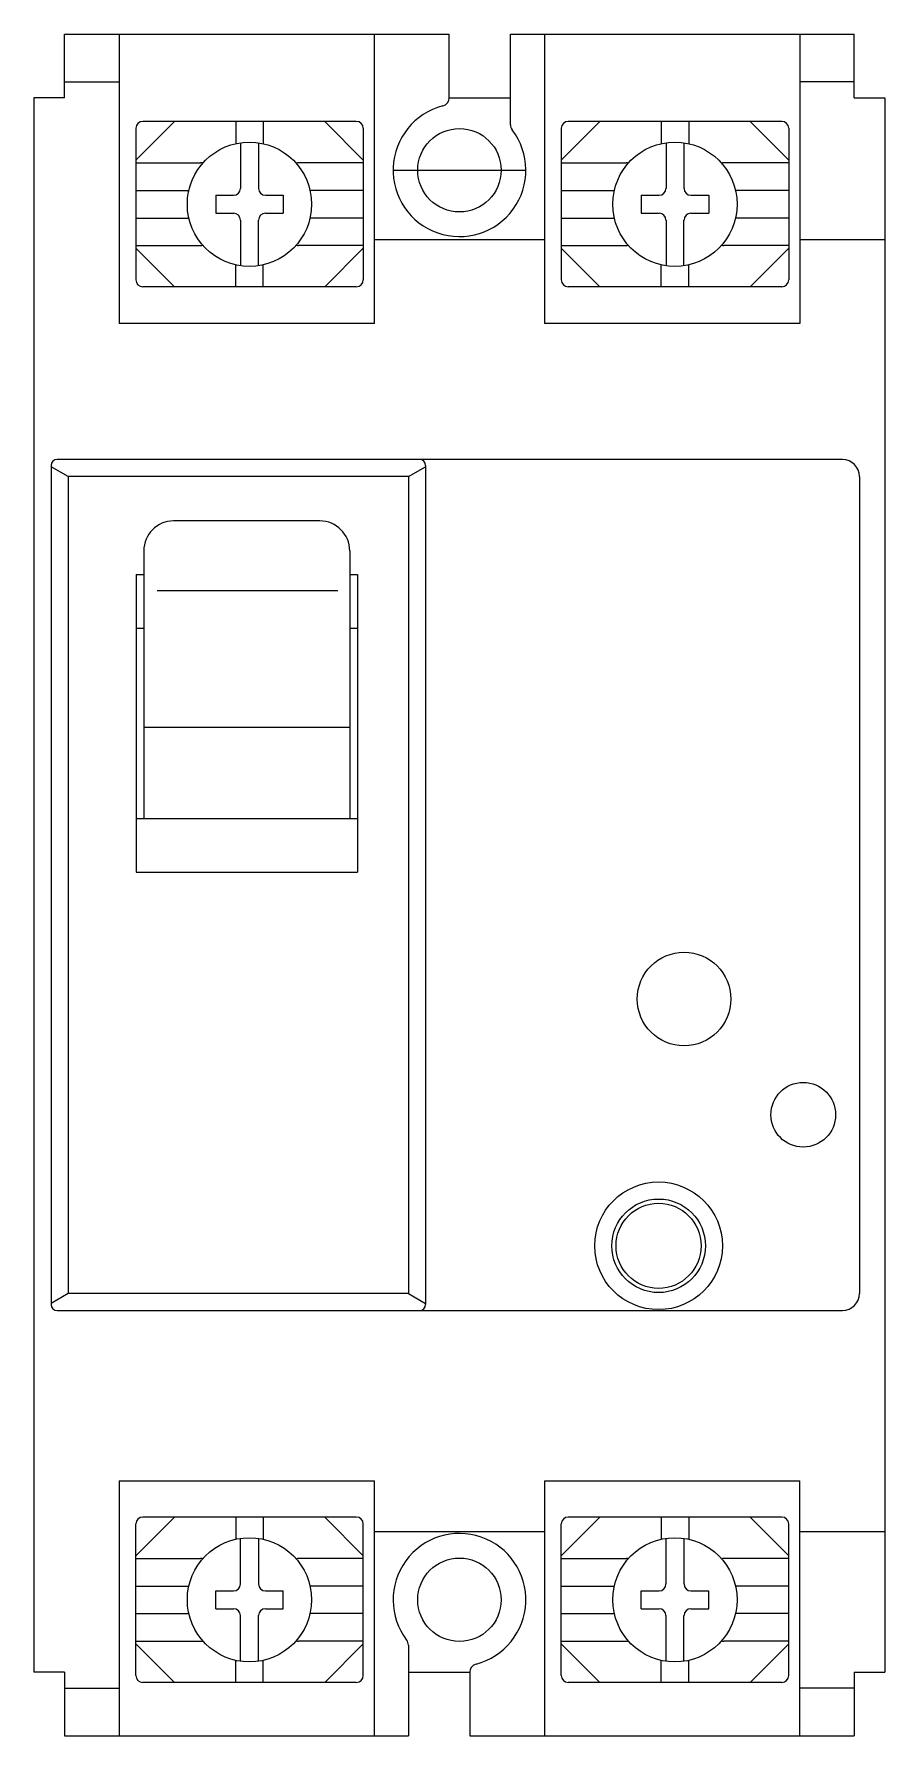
# Model space of a CAD drawing. Extents: x 128 to 178, y 348 to 448.
import ezdxf

# ---------------------------------------------------------------- set-up
doc = ezdxf.new("R2010")
doc.units = 0
doc.header["$MEASUREMENT"] = 0
doc.linetypes.add('CENTER', pattern=[50.8, 31.75, -6.35, 6.35, -6.35])
doc.layers.add('F01_OUT', color=6, linetype='CONTINUOUS')
doc.layers.add('F03_CNT', color=1, linetype='CENTER')

msp = doc.modelspace()

# ---------------------------------------------------------------- linework, layer by layer
at = {"layer": 'F01_OUT', "color": 0}
for p, q in [((129.37, 444.19), (129.37, 447.94)), ((129.37, 447.94), (151.97, 447.94)), ((132.57, 447.94), (132.57, 430.94)), ((147.57, 430.94), (147.57, 447.94)), ((151.97, 444.2), (151.97, 447.94)), ((155.57, 442.61), (155.57, 447.94)), ((155.57, 447.94), (175.77, 447.94)), ((157.57, 447.94), (157.57, 430.94)), ((172.57, 447.94), (172.57, 430.94)), ((175.77, 444.19), (175.77, 447.94)), ((129.37, 445.14), (132.57, 445.14)), ((175.77, 445.14), (172.57, 445.14)), ((129.37, 444.19), (127.57, 444.19)), ((127.57, 444.19), (127.57, 351.69)), ((151.97, 444.19), (155.57, 444.19)), ((175.77, 444.19), (177.57, 444.19)), ((177.57, 444.19), (177.57, 351.69)), ((133.55, 440.53), (135.82, 442.8)), ((133.55, 442.4), (133.55, 433.49)), ((146.51, 442.8), (133.96, 442.8)), ((139.42, 442.8), (139.42, 441.49)), ((141.04, 442.8), (141.04, 441.49)), ((144.65, 442.8), (146.92, 440.53)), ((146.92, 442.4), (146.92, 433.49)), ((158.55, 440.53), (160.82, 442.8)), ((158.55, 442.4), (158.55, 433.49)), ((171.51, 442.8), (158.96, 442.8)), ((164.42, 442.8), (164.42, 441.49)), ((166.04, 442.8), (166.04, 441.49)), ((169.65, 442.8), (171.92, 440.53)), ((171.92, 442.4), (171.92, 433.49)), ((139.71, 441.55), (139.71, 438.87)), ((140.76, 441.55), (140.76, 438.87)), ((164.71, 441.55), (164.71, 438.87)), ((165.76, 441.55), (165.76, 438.87)), ((133.55, 440.37), (137.36, 440.37)), ((146.92, 440.37), (143.11, 440.37)), ((158.55, 440.37), (162.36, 440.37)), ((171.92, 440.37), (168.11, 440.37)), ((133.55, 438.75), (136.68, 438.75)), ((138.25, 438.47), (139.3, 438.47)), ((138.25, 438.47), (138.25, 437.41)), ((141.17, 438.47), (142.22, 438.47)), ((142.22, 438.47), (142.22, 437.41)), ((146.92, 438.75), (143.79, 438.75)), ((158.55, 438.75), (161.68, 438.75)), ((163.25, 438.47), (164.3, 438.47)), ((163.25, 438.47), (163.25, 437.41)), ((166.17, 438.47), (167.22, 438.47)), ((167.22, 438.47), (167.22, 437.41)), ((171.92, 438.75), (168.79, 438.75)), ((133.55, 437.13), (136.68, 437.13)), ((138.25, 437.41), (139.3, 437.41)), ((139.71, 437.01), (139.71, 434.33)), ((140.76, 434.33), (140.76, 437.01)), ((141.17, 437.41), (142.22, 437.41)), ((146.92, 437.13), (143.79, 437.13)), ((158.55, 437.13), (161.68, 437.13)), ((163.25, 437.41), (164.3, 437.41)), ((164.71, 437.01), (164.71, 434.33)), ((165.76, 434.33), (165.76, 437.01)), ((166.17, 437.41), (167.22, 437.41)), ((171.92, 437.13), (168.79, 437.13)), ((133.55, 435.51), (137.36, 435.51)), ((133.55, 435.35), (135.82, 433.08)), ((146.92, 435.51), (143.11, 435.51)), ((144.65, 433.08), (146.92, 435.35)), ((157.57, 435.84), (147.57, 435.84)), ((158.55, 435.51), (162.36, 435.51)), ((158.55, 435.35), (160.82, 433.08)), ((171.92, 435.51), (168.11, 435.51)), ((169.65, 433.08), (171.92, 435.35)), ((177.57, 435.84), (172.57, 435.84)), ((139.42, 433.08), (139.42, 434.39)), ((141.04, 433.08), (141.04, 434.39)), ((164.42, 433.08), (164.42, 434.39)), ((166.04, 433.08), (166.04, 434.39)), ((146.51, 433.08), (133.96, 433.08)), ((171.51, 433.08), (158.96, 433.08)), ((147.57, 430.94), (132.57, 430.94)), ((172.57, 430.94), (157.57, 430.94)), ((128.57, 422.59), (128.57, 373.29)), ((129.57, 421.94), (128.57, 422.52)), ((175.07, 422.94), (128.93, 422.94)), ((149.57, 421.94), (150.57, 422.52)), ((150.57, 422.59), (150.57, 373.29)), ((149.57, 421.94), (129.57, 421.94)), ((129.57, 421.94), (129.57, 373.94)), ((149.57, 421.94), (149.57, 373.94)), ((176.07, 421.94), (176.07, 373.94)), ((144.37, 419.33), (135.77, 419.33)), ((134.02, 417.58), (134.02, 401.84)), ((146.12, 417.58), (146.12, 401.84)), ((133.57, 416.19), (133.57, 398.69)), ((133.57, 416.19), (134.02, 416.19)), ((146.12, 416.19), (146.57, 416.19)), ((146.57, 416.19), (146.57, 398.69)), ((145.43, 415.22), (134.81, 415.22)), ((133.57, 413.04), (134.02, 413.04)), ((146.12, 413.04), (146.57, 413.04)), ((134.02, 407.22), (146.12, 407.22)), ((133.57, 401.84), (146.57, 401.84)), ((133.57, 398.69), (146.57, 398.69)), ((129.57, 373.94), (128.57, 373.36)), ((149.57, 373.94), (129.57, 373.94)), ((149.57, 373.94), (150.57, 373.36)), ((128.93, 372.94), (175.07, 372.94)), ((132.57, 362.94), (132.57, 347.94)), ((132.57, 362.94), (147.57, 362.94)), ((147.57, 347.94), (147.57, 362.94)), ((157.57, 362.94), (157.57, 347.94)), ((157.57, 362.94), (172.57, 362.94)), ((172.57, 347.94), (172.57, 362.94)), ((133.55, 358.53), (135.82, 360.8)), ((133.55, 351.49), (133.55, 360.4)), ((146.51, 360.8), (133.96, 360.8)), ((139.42, 360.8), (139.42, 359.49)), ((141.04, 360.8), (141.04, 359.49)), ((144.65, 360.8), (146.92, 358.53)), ((146.92, 351.49), (146.92, 360.4)), ((158.55, 358.53), (160.82, 360.8)), ((158.55, 351.49), (158.55, 360.4)), ((171.51, 360.8), (158.96, 360.8)), ((164.42, 360.8), (164.42, 359.49)), ((166.04, 360.8), (166.04, 359.49)), ((169.65, 360.8), (171.92, 358.53)), ((171.92, 351.49), (171.92, 360.4)), ((139.71, 356.87), (139.71, 359.55)), ((140.76, 359.55), (140.76, 356.87)), ((157.57, 359.94), (147.57, 359.94)), ((164.71, 356.87), (164.71, 359.55)), ((165.76, 359.55), (165.76, 356.87)), ((177.57, 359.94), (172.57, 359.94)), ((133.55, 358.37), (137.36, 358.37)), ((146.92, 358.37), (143.11, 358.37)), ((158.55, 358.37), (162.36, 358.37)), ((171.92, 358.37), (168.11, 358.37)), ((133.55, 356.75), (136.68, 356.75)), ((138.25, 356.47), (139.3, 356.47)), ((138.25, 355.41), (138.25, 356.47)), ((141.17, 356.47), (142.22, 356.47)), ((142.22, 355.41), (142.22, 356.47)), ((146.92, 356.75), (143.79, 356.75)), ((158.55, 356.75), (161.68, 356.75)), ((163.25, 356.47), (164.3, 356.47)), ((163.25, 355.41), (163.25, 356.47)), ((166.17, 356.47), (167.22, 356.47)), ((167.22, 355.41), (167.22, 356.47)), ((171.92, 356.75), (168.79, 356.75)), ((133.55, 355.13), (136.68, 355.13)), ((138.25, 355.41), (139.3, 355.41)), ((139.71, 352.33), (139.71, 355.01)), ((140.76, 352.33), (140.76, 355.01)), ((141.17, 355.41), (142.22, 355.41)), ((146.92, 355.13), (143.79, 355.13)), ((148.67, 355.94), (148.67, 355.93)), ((158.55, 355.13), (161.68, 355.13)), ((163.25, 355.41), (164.3, 355.41)), ((164.71, 352.33), (164.71, 355.01)), ((165.76, 352.33), (165.76, 355.01)), ((166.17, 355.41), (167.22, 355.41)), ((171.92, 355.13), (168.79, 355.13)), ((133.55, 353.51), (137.36, 353.51)), ((133.55, 353.35), (135.82, 351.08)), ((146.92, 353.51), (143.11, 353.51)), ((144.65, 351.08), (146.92, 353.35)), ((149.57, 353.27), (149.57, 347.94)), ((158.55, 353.51), (162.36, 353.51)), ((158.55, 353.35), (160.82, 351.08)), ((171.92, 353.51), (168.11, 353.51)), ((169.65, 351.08), (171.92, 353.35)), ((139.42, 351.08), (139.42, 352.39)), ((141.04, 351.08), (141.04, 352.39)), ((164.42, 351.08), (164.42, 352.39)), ((166.04, 351.08), (166.04, 352.39)), ((129.37, 351.69), (127.57, 351.69)), ((129.37, 351.69), (129.37, 347.94)), ((146.51, 351.08), (133.96, 351.08)), ((149.57, 351.69), (153.17, 351.69)), ((153.17, 351.68), (153.17, 347.94)), ((171.51, 351.08), (158.96, 351.08)), ((175.77, 351.69), (177.57, 351.69)), ((175.77, 351.69), (175.77, 347.94)), ((129.37, 350.74), (132.57, 350.74)), ((175.77, 350.74), (172.57, 350.74)), ((129.37, 347.94), (149.57, 347.94)), ((153.17, 347.94), (175.77, 347.94))]:
    msp.add_line(p, q, dxfattribs=at)
for centre, radius in [((152.57, 439.94), 2.45), ((140.23, 437.94), 3.65), ((165.23, 437.94), 3.65), ((165.77, 391.24), 2.75), ((172.77, 384.44), 1.9), ((164.27, 376.74), 3.75), ((164.27, 376.74), 2.75), ((164.27, 376.74), 2.5), ((140.23, 355.94), 3.65), ((165.23, 355.94), 3.65), ((152.57, 355.94), 2.45)]:
    msp.add_circle(centre, radius, dxfattribs=at)
for centre, radius, start, end in [((151.47, 444.2), 0.5, 284.4783, 0), ((152.57, 439.94), 3.9, 104.4783, 37.3031), ((133.96, 442.4), 0.405, 90, 180), ((146.51, 442.4), 0.405, 0, 90), ((156.07, 442.61), 0.5, 180, 217.3031), ((158.96, 442.4), 0.405, 90, 180), ((171.51, 442.4), 0.405, 0, 90), ((137.36, 440.13), 0.243, 58.4816, 90), ((143.11, 440.13), 0.243, 90, 121.5184), ((162.36, 440.13), 0.243, 58.4816, 90), ((168.11, 440.13), 0.243, 90, 121.5184), ((139.3, 438.87), 0.405, 270, 0), ((141.17, 438.87), 0.405, 180, 270), ((164.3, 438.87), 0.405, 270, 0), ((166.17, 438.87), 0.405, 180, 270), ((139.3, 437.01), 0.405, 0, 90), ((141.17, 437.01), 0.405, 90, 180), ((164.3, 437.01), 0.405, 0, 90), ((166.17, 437.01), 0.405, 90, 180), ((137.36, 435.75), 0.243, 270, 301.5184), ((143.11, 435.75), 0.243, 238.4816, 270), ((162.36, 435.75), 0.243, 270, 301.5184), ((168.11, 435.75), 0.243, 238.4816, 270), ((133.96, 433.49), 0.405, 180, 270), ((146.51, 433.49), 0.405, 270, 0), ((158.96, 433.49), 0.405, 180, 270), ((171.51, 433.49), 0.405, 270, 0), ((128.93, 422.59), 0.354, 90, 180), ((150.22, 422.59), 0.354, 0, 90), ((175.07, 421.94), 1, 0, 90), ((135.77, 417.58), 1.75, 90, 180), ((144.37, 417.58), 1.75, 0, 90), ((128.93, 373.29), 0.354, 180, 270), ((150.22, 373.29), 0.354, 270, 0), ((175.07, 373.94), 1, 270, 360), ((133.96, 360.4), 0.405, 90, 180), ((146.51, 360.4), 0.405, 0, 90), ((158.96, 360.4), 0.405, 90, 180), ((171.51, 360.4), 0.405, 0, 90), ((152.57, 355.94), 3.9, 284.4767, 217.3005), ((137.36, 358.13), 0.243, 58.4816, 90), ((143.11, 358.13), 0.243, 90, 121.5184), ((162.36, 358.13), 0.243, 58.4816, 90), ((168.11, 358.13), 0.243, 90, 121.5184), ((139.3, 356.87), 0.405, 270, 0), ((141.17, 356.87), 0.405, 180, 270), ((164.3, 356.87), 0.405, 270, 0), ((166.17, 356.87), 0.405, 180, 270), ((139.3, 355.01), 0.405, 0, 90), ((141.17, 355.01), 0.405, 90, 180), ((164.3, 355.01), 0.405, 0, 90), ((166.17, 355.01), 0.405, 90, 180), ((137.36, 353.75), 0.243, 270, 301.5184), ((143.11, 353.75), 0.243, 238.4816, 270), ((149.07, 353.27), 0.5, 0, 37.3005), ((162.36, 353.75), 0.243, 270, 301.5184), ((168.11, 353.75), 0.243, 238.4816, 270), ((153.67, 351.68), 0.5, 104.4767, 180), ((133.96, 351.49), 0.405, 180, 270), ((146.51, 351.49), 0.405, 270, 0), ((158.96, 351.49), 0.405, 180, 270), ((171.51, 351.49), 0.405, 270, 0)]:
    msp.add_arc(centre, radius, start, end, dxfattribs=at)
at = {"layer": 'F03_CNT', "color": 0}
msp.add_line((148.67, 439.94), (156.47, 439.94), dxfattribs=at)

doc.saveas('drawing.dxf')
